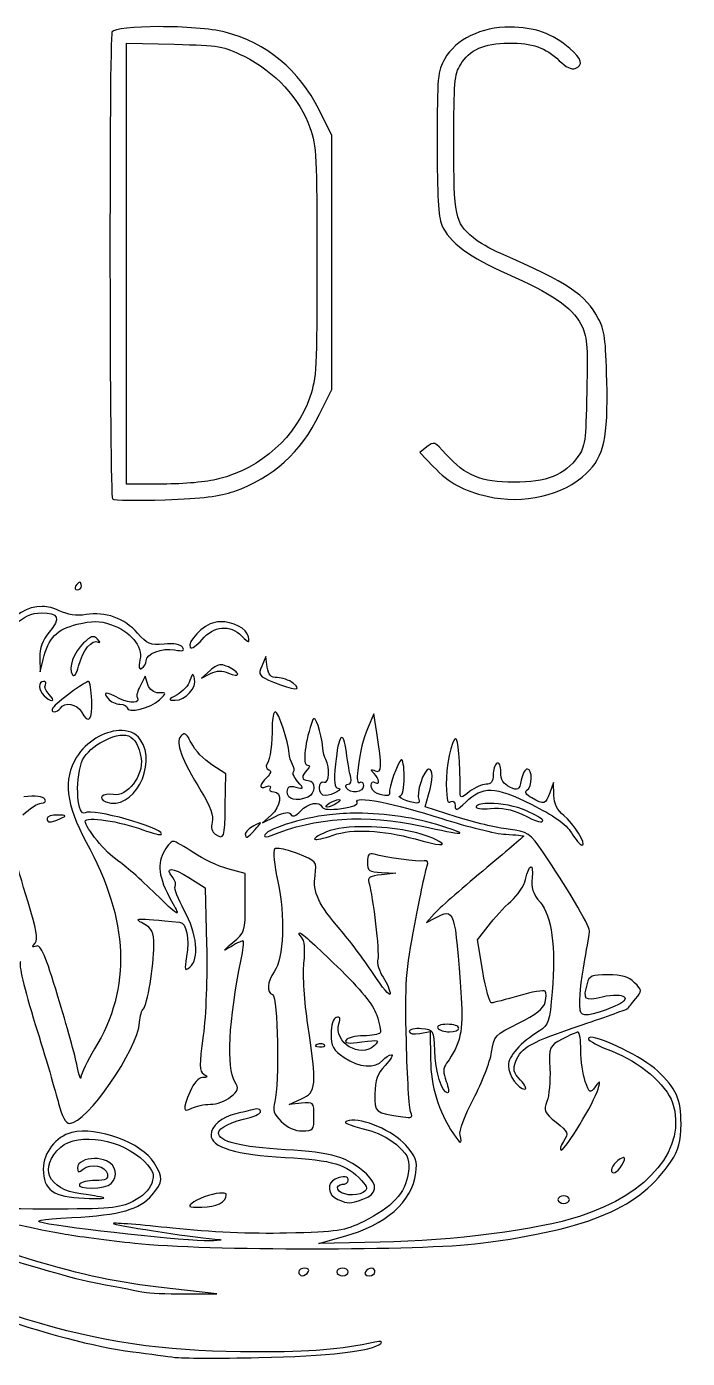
# Model space of a CAD drawing. Extents: x 15 to 196, y 1 to 287.
# Drawn here: x 99.5 to 155.3, y 174.1 to 286.8 of the extents above; entities that cross this region are included whole.
import ezdxf

# ---------------------------------------------------------------- set-up
doc = ezdxf.new("R2010")
doc.units = 0
doc.layers.add('Layer_1', color=7, linetype='CONTINUOUS')

msp = doc.modelspace()

# ---------------------------------------------------------------- linework, layer by layer
at = {"layer": 'Layer_1', "color": 7}
for points in [[(110.653711, 286.787083), (110.653711, 286.787083)], [(140.337204, 286.750152), (140.337204, 286.750152)], [(107.919684, 285.386996), (111.949619, 285.295495)], [(110.965147, 248.092323), (107.919684, 248.092323), (107.919684, 266.739383), (107.919684, 285.386996), (107.919684, 285.386996)], [(124.235656, 254.004105), (125.27635, 256.10589), (125.27635, 266.845216), (125.27635, 277.584544), (124.191008, 279.757986)], [(133.307557, 251.243068), (132.703423, 250.754141), (133.843339, 249.578951)], [(103.951484, 239.782202), (103.951484, 239.782202)], [(100.786957, 237.738295), (100.786957, 237.738295)], [(115.81474, 236.450103), (115.81474, 236.450103)], [(105.119509, 235.180103), (105.119509, 235.180103)], [(100.581353, 233.391963), (100.613876, 232.207953), (100.86082, 233.247544)], [(119.685373, 233.497243), (119.343619, 232.691368)], [(119.807191, 232.61089), (119.685373, 233.497243), (119.685373, 233.497243)], [(114.98902, 232.336384), (114.24598, 231.688156), (115.012171, 232.06188)], [(115.9101, 232.806572), (115.9101, 232.806572)], [(100.889483, 231.402076), (100.889483, 231.402076)], [(104.706098, 231.399869), (104.706098, 231.399869)], [(109.493953, 231.835882), (109.078339, 231.059218)], [(109.716093, 231.135839), (109.493953, 231.835882), (109.493953, 231.835882)], [(113.494673, 231.980851), (113.494673, 231.980851)], [(120.4918, 228.824041), (120.4918, 228.824041)], [(129.0643, 227.051332), (128.806332, 228.662536), (128.341106, 227.534748)], [(107.262634, 227.239848), (107.262634, 227.239848)], [(112.806757, 226.965895), (112.806757, 226.965895)], [(135.716368, 226.567917), (135.716368, 226.567917)], [(116.260674, 220.887644), (116.297603, 223.586944), (115.110839, 224.352032)], [(144.034205, 221.779509), (144.00885, 222.860993), (143.685285, 221.97464)], [(125.849064, 221.400826), (125.849064, 221.400826)], [(135.784167, 219.945617), (133.14991, 220.779053), (133.447564, 221.818094)], [(138.583238, 221.082222), (138.583238, 221.082222)], [(102.079007, 220.098853), (102.079007, 220.098853)], [(120.128549, 220.076806), (119.403151, 219.445113), (120.493454, 219.97483)], [(127.401286, 220.25099), (127.401286, 220.25099)], [(119.190934, 219.439601), (119.190934, 219.439601)], [(128.195036, 219.105013), (128.195036, 219.105013)], [(120.657166, 217.268915), (120.657166, 217.268915)], [(117.952904, 212.665165), (117.952904, 215.153351), (116.46848, 215.550226)], [(129.474956, 215.232726), (130.68377, 215.178706), (129.460075, 215.051376)], [(113.183789, 214.80884), (114.568441, 213.931307), (114.682544, 209.166602)], [(133.906728, 211.731957), (133.262356, 211.003251), (133.966258, 211.372564)], [(138.025959, 206.846535), (137.567348, 209.525442), (138.468585, 210.706698)], [(132.698465, 201.619912), (133.584817, 201.796301), (133.607968, 199.436548)], [(135.015772, 202.39437), (135.015772, 202.39437)], [(146.074254, 201.736769), (146.074254, 201.736769)], [(124.372356, 200.74348), (124.372356, 200.74348)], [(147.153534, 201.292492), (147.153534, 201.292492)], [(122.706584, 195.718603), (121.659275, 195.60009), (122.706584, 196.080751)], [(118.897135, 195.229123), (118.897135, 195.229123)], [(135.542734, 193.128441), (135.542184, 193.128441)], [(105.208807, 191.042091), (105.208807, 191.042091)], [(149.928351, 191.11375), (149.928351, 191.11375)], [(116.027508, 188.122305), (116.027508, 188.122305)], [(125.768585, 187.578807), (125.768585, 187.578256)], [(144.865437, 187.890795), (144.865437, 187.890795)], [(129.353138, 183.956769), (124.155177, 183.861963), (126.245386, 184.434123)], [(122.96731, 181.766793), (122.96731, 181.766793)], [(126.171523, 181.766793), (126.171523, 181.766793)], [(128.607896, 181.766793), (128.607896, 181.766793)], [(109.411824, 179.72509), (109.411824, 179.725643)], [(112.795733, 179.58894), (115.535273, 179.591698), (111.828902, 180.008966)]]:
    msp.add_lwpolyline(points, dxfattribs=at)
for points in [[(106.68, 286.310282), (106.43025, 285.659447), (106.469555, 247.098336), (106.720239, 246.836103)], [(110.653711, 286.787083), (108.591734, 286.785273), (106.801116, 286.625904), (106.68, 286.310282)], [(116.256813, 286.31855), (115.049221, 286.633004), (112.715689, 286.788894), (110.653711, 286.787083)], [(124.191008, 279.757986), (122.515071, 283.114706), (119.736678, 285.4124), (116.256813, 286.31855)], [(140.337204, 286.750152), (137.890027, 286.758252), (135.744032, 285.714932), (134.807412, 284.061324)], [(145.384684, 284.940512), (143.877752, 286.212601), (142.397522, 286.743322), (140.337204, 286.750152)], [(111.949619, 285.295495), (115.843885, 285.20719), (116.042113, 285.173577), (117.850378, 284.282361)], [(136.130882, 283.567986), (136.90429, 284.836417), (138.129922, 285.386949), (140.191132, 285.392509)], [(140.191132, 285.392509), (142.266139, 285.3981), (143.323767, 285.032735), (144.490612, 283.907535)], [(117.850378, 284.282361), (120.407153, 283.022233), (122.604152, 280.639782), (123.409936, 278.25372)], [(134.807412, 284.061324), (134.208932, 283.004704), (134.175714, 282.633759), (134.171312, 276.940174)], [(144.490612, 283.907535), (145.057789, 283.360602), (145.524155, 283.131573), (145.831168, 283.249384)], [(145.831168, 283.249384), (146.546759, 283.523983), (146.398753, 284.084476), (145.384684, 284.940512)], [(135.578562, 276.935213), (135.579516, 282.119485), (135.632357, 282.750377), (136.130882, 283.567986)], [(123.409936, 278.25372), (123.971169, 276.59182), (124.00635, 275.915244), (124.00635, 266.8601)], [(134.171312, 276.940174), (134.167869, 272.484438), (134.266497, 270.695062), (134.553302, 270.008641)], [(137.202994, 268.939835), (135.6766, 270.217128), (135.577433, 270.704638), (135.578562, 276.935213)], [(134.553302, 270.008641), (135.147214, 268.587213), (136.984108, 267.215373), (140.09026, 265.873423)], [(139.54125, 267.595972), (138.694547, 267.967123), (137.64245, 268.572094), (137.202994, 268.939835)], [(147.784673, 262.108074), (146.712045, 264.132005), (145.301753, 265.070859), (139.54125, 267.595972)], [(124.00635, 266.8601), (124.00635, 257.775212), (123.972518, 257.132143), (123.403871, 255.44829)], [(140.09026, 265.873423), (143.79733, 264.271863), (145.582727, 263.049158), (146.317891, 261.60812)], [(146.317891, 261.60812), (146.852671, 260.559862), (146.895953, 260.060653), (146.814534, 255.898632)], [(148.509522, 256.779475), (148.42078, 260.400178), (148.327514, 261.083796), (147.784673, 262.108074)], [(146.814534, 255.898632), (146.731378, 251.647806), (146.680532, 251.274886), (146.066535, 250.414041)], [(146.78973, 249.002379), (148.286399, 250.45065), (148.626895, 251.990531), (148.509522, 256.779475)], [(123.403871, 255.44829), (122.282227, 252.126915), (119.304204, 249.453034), (115.692369, 248.524475)], [(116.981111, 247.474408), (120.27535, 248.638462), (122.627525, 250.755992), (124.235656, 254.004105)], [(134.93695, 250.597595), (133.939396, 251.701773), (133.895307, 251.718999), (133.307557, 251.243068)], [(140.657461, 248.247765), (137.851439, 248.261337), (136.573252, 248.786406), (134.93695, 250.597595)], [(146.066535, 250.414041), (144.945094, 248.841747), (143.428048, 248.234359), (140.657461, 248.247765)], [(133.843339, 249.578951), (135.22454, 248.155715), (136.350829, 247.532148), (138.399684, 247.056036)], [(138.399684, 247.056036), (141.451773, 246.346795), (144.863089, 247.138039), (146.78973, 249.002379)], [(115.692369, 248.524475), (114.689633, 248.266685), (112.780456, 248.092323), (110.965147, 248.092323)], [(106.720239, 246.836103), (106.836656, 246.714325), (108.836906, 246.682177), (111.165239, 246.764995)], [(111.165239, 246.764995), (114.367965, 246.878914), (115.784114, 247.051439), (116.981111, 247.474408)], [(103.610283, 239.45974), (103.500722, 239.282474), (103.564213, 239.137829), (103.751944, 239.137829)], [(103.951484, 239.782202), (103.873314, 239.782202), (103.719839, 239.637013), (103.610283, 239.45974)], [(103.751944, 239.137829), (103.939676, 239.137829), (104.093699, 239.282474), (104.093699, 239.45974)], [(104.093699, 239.45974), (104.093699, 239.637013), (104.029657, 239.782202), (103.951484, 239.782202)], [(100.786957, 237.738295), (98.244496, 237.767801), (96.105506, 234.716671), (97.476358, 232.065738)], [(102.221219, 237.38276), (101.742429, 237.621613), (101.257783, 237.732831), (100.786957, 237.738295)], [(97.647235, 233.991685), (97.647235, 235.719079), (99.06955, 237.203616), (100.724118, 237.203616)], [(100.724118, 237.203616), (102.179145, 237.203616), (102.365144, 236.735627), (101.376757, 235.560993)], [(104.488369, 237.054786), (103.668757, 236.916314), (102.946186, 237.021098), (102.221219, 237.38276)], [(108.844622, 235.477209), (107.736434, 236.739364), (106.108788, 237.328556), (104.488369, 237.054786)], [(101.376757, 235.560993), (100.792447, 234.866579), (100.558098, 234.226573), (100.581353, 233.391963)], [(100.86082, 233.247544), (101.296171, 235.079903), (102.004978, 235.813325), (103.742575, 236.23017)], [(103.742575, 236.23017), (105.006456, 236.533358), (105.616979, 236.532001), (106.549912, 236.224105)], [(106.549912, 236.224105), (108.232513, 235.668796), (109.290965, 234.394117), (109.049123, 233.21502)], [(111.079249, 234.559987), (109.919838, 234.449421), (109.649424, 234.560588), (108.844622, 235.477209)], [(115.366602, 236.396636), (114.372619, 236.17832), (112.998304, 234.757644), (113.303403, 234.263984)], [(114.294488, 234.946389), (115.277395, 236.114512), (116.664514, 236.235888), (117.659658, 235.240738)], [(115.81474, 236.450103), (115.661714, 236.445666), (115.51114, 236.428383), (115.366602, 236.396636)], [(118.219691, 235.157505), (118.080674, 235.87937), (116.885912, 236.481164), (115.81474, 236.450103)], [(104.286073, 234.654797), (103.428312, 233.848971), (102.97414, 232.554731), (103.340738, 231.961559)], [(103.861085, 232.701289), (104.201087, 234.025436), (105.001763, 235.013126), (105.506464, 234.731415)], [(105.119509, 235.180103), (104.922043, 235.197787), (104.690088, 235.034349), (104.286073, 234.654797)], [(105.467325, 234.96072), (105.343884, 235.093816), (105.237991, 235.169494), (105.119509, 235.180103)], [(105.506464, 234.731415), (105.708656, 234.618557), (105.691328, 234.719206), (105.467325, 234.96072)], [(112.644702, 234.286584), (112.490541, 234.536021), (111.903211, 234.638566), (111.079249, 234.559987)], [(113.303403, 234.263984), (113.400501, 234.106877), (113.846435, 234.413909), (114.294488, 234.946389)], [(117.659658, 235.240738), (118.26851, 234.631892), (118.322496, 234.623676), (118.219691, 235.157505)], [(109.049123, 233.21502), (108.919182, 232.58148), (108.972223, 232.358166), (109.216142, 232.508915)], [(109.572778, 233.142261), (109.572778, 233.745731), (110.926491, 234.26296), (111.979383, 234.061687)], [(111.979383, 234.061687), (112.65226, 233.933059), (112.826752, 233.992015), (112.644702, 234.286584)], [(103.340738, 231.961559), (103.481144, 231.734384), (103.688591, 232.02949), (103.861085, 232.701289)], [(109.216142, 232.508915), (109.412365, 232.630188), (109.572778, 232.915272), (109.572778, 233.142261)], [(115.9101, 232.806572), (115.620018, 232.817764), (115.37446, 232.672722), (114.98902, 232.336384)], [(115.012171, 232.06188), (115.570198, 232.334115), (115.985569, 232.341167), (116.542896, 232.087235)], [(116.519743, 232.625221), (116.274215, 232.737091), (116.084147, 232.799855), (115.9101, 232.806572)], [(117.307981, 232.002348), (117.307981, 232.147363), (116.953352, 232.427654), (116.519743, 232.625221)], [(116.542896, 232.087235), (116.963644, 231.895527), (117.307981, 231.857334), (117.307981, 232.002348)], [(119.343619, 232.691368), (119.024874, 231.939187), (119.090779, 231.849502), (120.330846, 231.339786)], [(120.652204, 231.724534), (120.108198, 231.724534), (119.899038, 231.94375), (119.807191, 232.61089)], [(100.889483, 231.402076), (100.428973, 231.402076), (100.45643, 230.655527), (100.934684, 230.177274)], [(101.047683, 231.106073), (101.148408, 231.26905), (101.077214, 231.402076), (100.889483, 231.402076)], [(101.374002, 230.300195), (101.093806, 230.580391), (100.946955, 230.943092), (101.047683, 231.106073)], [(104.706098, 231.399869), (104.418872, 231.403303), (101.935342, 229.565551), (101.689298, 229.167449)], [(104.977297, 229.788668), (104.934512, 230.673739), (104.812451, 231.39874), (104.706098, 231.399869)], [(109.078339, 231.059218), (108.84966, 230.631934), (108.72455, 230.181688), (108.800525, 230.058763)], [(110.632765, 230.435242), (110.20289, 230.435242), (109.853674, 230.702359), (109.716093, 231.135839)], [(112.020725, 229.803549), (112.891341, 229.786909), (113.863964, 230.862001), (113.663897, 231.619805)], [(113.273086, 231.472078), (113.143422, 231.06723), (112.656849, 230.529309), (112.191602, 230.276492)], [(113.494673, 231.980851), (113.439708, 231.960035), (113.37627, 231.794235), (113.273086, 231.472078)], [(113.663897, 231.619805), (113.595952, 231.87716), (113.549642, 232.001668), (113.494673, 231.980851)], [(120.330846, 231.339786), (122.040814, 230.636926), (122.87103, 230.593139), (122.000478, 231.251592)], [(122.000478, 231.251592), (121.656376, 231.511857), (121.049725, 231.724534), (120.652204, 231.724534)], [(100.934684, 230.177274), (101.147409, 229.964551), (101.448277, 229.790872), (101.602757, 229.790872)], [(101.602757, 229.790872), (101.757232, 229.790872), (101.654195, 230.020002), (101.374002, 230.300195)], [(107.342009, 229.938598), (106.132207, 230.56422), (105.838303, 230.568171), (106.349823, 229.951826)], [(106.349823, 229.951826), (106.570506, 229.685922), (107.022962, 229.46841), (107.35579, 229.46841)], [(108.800525, 230.058763), (109.115519, 229.549089), (108.23551, 229.476553), (107.342009, 229.938598)], [(107.961024, 229.154218), (107.961024, 228.65729), (109.984935, 229.159016), (110.691744, 229.831111)], [(110.691744, 229.831111), (111.323481, 230.431801), (111.322993, 230.435242), (110.632765, 230.435242)], [(112.191602, 230.276492), (111.42761, 229.861346), (111.41088, 229.815205), (112.020725, 229.803549)], [(101.689298, 229.167449), (101.572503, 228.97847), (101.62227, 228.824041), (101.79954, 228.824041)], [(101.79954, 228.824041), (101.976806, 228.824041), (102.211432, 228.968682), (102.32099, 229.145952)], [(102.32099, 229.145952), (102.660633, 229.695503), (103.731272, 229.501238), (104.093699, 228.824041)], [(104.093699, 228.824041), (104.688318, 227.71298), (105.058117, 228.116668), (104.977297, 229.788668)], [(107.35579, 229.46841), (107.688626, 229.46841), (107.961024, 229.327057), (107.961024, 229.154218)], [(120.4918, 228.824041), (120.338842, 228.824041), (120.219555, 228.279984), (120.226667, 227.615226)], [(121.652109, 225.295159), (121.574735, 226.345399), (120.75983, 228.824041), (120.4918, 228.824041)], [(120.226667, 227.615226), (120.242361, 226.148495), (120.059998, 224.853312), (119.773017, 224.388964)], [(123.665147, 228.179118), (123.00018, 226.387509), (122.748413, 224.311793), (123.196062, 224.311793)], [(124.503547, 225.76204), (124.375204, 227.128545), (123.84383, 228.660541), (123.665147, 228.179118)], [(107.262634, 227.239848), (106.010823, 227.166366), (104.524367, 226.331496), (103.690208, 224.984275)], [(105.681749, 226.193642), (107.805409, 227.387205), (108.791505, 227.014313), (109.136767, 224.88671)], [(106.169023, 221.21231), (108.414563, 220.350618), (110.594998, 224.320141), (109.071173, 226.495707)], [(109.071173, 226.495707), (108.680385, 227.053632), (108.01372, 227.283937), (107.262634, 227.239848)], [(112.497526, 226.758086), (112.041432, 226.208524), (112.539554, 224.86505), (114.231098, 222.080473)], [(112.806757, 226.965895), (112.710702, 226.974192), (112.615162, 226.899827), (112.497526, 226.758086)], [(113.400417, 226.16553), (113.129246, 226.70837), (112.96685, 226.952061), (112.806757, 226.965895)], [(126.495638, 225.397688), (126.222627, 227.40201), (125.826509, 226.97047), (125.573454, 224.392271)], [(128.341106, 227.534748), (127.834655, 226.305667), (127.700351, 225.749695), (127.459715, 223.890113)], [(128.940828, 223.832235), (129.510005, 223.615717), (129.530297, 224.141006), (129.0643, 227.051332)], [(135.716368, 226.567917), (135.406553, 226.567917), (134.892153, 224.004693), (134.940257, 222.700039)], [(136.116548, 221.996687), (136.117268, 224.69117), (135.953161, 226.567917), (135.716368, 226.567917)], [(104.106926, 224.533933), (104.311467, 225.120675), (104.927005, 225.769451), (105.681749, 226.193642)], [(115.110839, 224.352032), (114.458042, 224.772848), (113.688484, 225.588868), (113.400417, 226.16553)], [(124.746631, 224.795208), (124.646484, 224.972478), (124.536846, 225.407501), (124.503547, 225.76204)], [(126.864951, 223.263933), (126.779271, 223.574154), (126.61324, 224.534274), (126.495638, 225.397688)], [(103.690208, 224.984275), (102.530247, 223.110864), (102.768984, 221.006736), (104.503251, 217.812412)], [(104.415607, 220.28241), (103.755523, 219.874458), (103.536123, 222.89653), (104.106926, 224.533933)], [(109.136767, 224.88671), (109.371917, 223.43766), (107.952929, 221.598181), (106.773706, 221.823606)], [(119.773017, 224.388964), (119.655892, 224.199457), (119.725796, 223.988905), (119.927909, 223.921533)], [(121.948662, 224.36526), (121.806352, 224.595522), (121.672824, 225.013747), (121.652109, 225.295159)], [(122.013156, 223.75231), (122.119929, 223.859086), (122.090973, 224.134997), (121.948662, 224.36526)], [(123.196062, 224.311793), (123.455351, 224.311793), (123.44893, 224.199756), (123.174015, 223.924841)], [(124.624262, 222.880839), (125.039992, 222.72131), (125.129375, 224.117731), (124.746631, 224.795208)], [(125.573454, 224.392271), (125.427325, 222.903397), (125.479423, 222.376259), (125.773547, 222.372618)], [(131.134666, 224.774812), (130.849466, 224.598547), (130.037896, 222.327025), (130.13421, 221.97464)], [(131.38216, 223.328976), (131.379629, 224.206738), (131.268188, 224.857331), (131.134666, 224.774812)], [(139.224853, 224.472747), (139.047581, 224.363191), (138.902942, 223.919334), (138.902942, 223.486623)], [(139.547312, 223.737425), (139.547312, 224.278157), (139.411408, 224.588046), (139.224853, 224.472747)], [(119.768606, 223.272752), (119.104023, 222.608189), (119.091792, 222.250935), (119.742148, 222.500499)], [(119.927909, 223.921533), (120.170547, 223.840657), (120.116318, 223.62047), (119.768606, 223.272752)], [(122.383573, 222.917217), (122.072964, 223.269653), (121.906386, 223.645539), (122.013156, 223.75231)], [(123.174015, 223.924841), (122.64762, 223.398445), (122.688234, 223.0225), (123.271029, 223.0225)], [(126.657695, 222.700039), (126.857345, 222.700039), (126.950631, 222.953711), (126.864951, 223.263933)], [(127.459715, 223.890113), (127.359884, 223.118653), (127.42011, 222.736572), (127.622323, 222.861546)], [(128.830586, 223.621672), (128.507736, 223.946913), (128.529647, 223.988651), (128.940828, 223.832235)], [(128.911062, 222.860993), (129.370037, 222.577328), (129.310762, 223.137946), (128.830586, 223.621672)], [(131.035448, 221.710607), (131.239483, 221.723758), (131.3847, 222.402458), (131.38216, 223.328976)], [(133.448668, 223.989331), (133.053686, 223.989331), (132.354585, 221.835877), (132.613575, 221.416811)], [(133.447564, 221.818094), (133.827531, 223.142374), (133.828053, 223.989331), (133.448668, 223.989331)], [(138.902942, 223.486623), (138.902942, 222.933713), (138.724042, 222.700039), (138.301566, 222.700039)], [(140.317361, 222.452544), (139.763252, 222.705014), (139.547312, 223.065243), (139.547312, 223.737425)], [(141.79517, 223.989331), (141.613469, 223.989331), (141.380292, 223.564722), (141.276476, 223.045651)], [(141.759892, 222.189614), (142.215684, 222.471309), (142.245405, 223.989331), (141.79517, 223.989331)], [(106.773706, 221.823606), (105.897389, 221.991122), (105.41379, 221.502121), (106.169023, 221.21231)], [(114.231098, 222.080473), (115.007483, 220.802402), (115.287295, 220.020322), (115.152729, 219.505746)], [(119.742148, 222.500499), (120.028953, 222.610568), (120.158233, 222.556421), (120.045316, 222.373719)], [(120.045316, 222.373719), (119.937014, 222.198479), (120.074876, 222.055118), (120.351242, 222.055118)], [(120.351242, 222.055118), (121.105244, 222.055118), (120.964506, 220.804922), (120.128549, 220.076806)], [(121.49832, 222.025352), (121.49832, 222.501478), (121.661222, 222.59876), (122.223169, 222.458056)], [(123.24457, 221.606427), (122.236902, 221.219749), (121.49832, 221.397013), (121.49832, 222.025352)], [(122.223169, 222.458056), (122.923469, 222.282708), (122.92893, 222.298419), (122.383573, 222.917217)], [(123.271029, 223.0225), (123.91469, 223.0225), (123.892863, 221.855206), (123.24457, 221.606427)], [(124.214709, 222.385846), (124.214709, 222.781381), (124.375884, 222.976151), (124.624262, 222.880839)], [(124.709702, 221.738169), (124.425958, 221.735341), (124.214709, 222.011747), (124.214709, 222.385846)], [(125.773547, 222.372618), (126.359048, 222.365357), (125.317535, 221.744237), (124.709702, 221.738169)], [(126.493984, 222.377577), (126.384423, 222.554844), (126.45802, 222.700039), (126.657695, 222.700039)], [(127.944231, 222.557827), (127.944231, 222.002687), (126.812616, 221.862019), (126.493984, 222.377577)], [(127.622323, 222.861546), (127.799248, 222.970893), (127.944231, 222.834193), (127.944231, 222.557827)], [(128.589154, 222.592551), (128.589154, 222.849952), (128.733793, 222.970551), (128.911062, 222.860993)], [(129.098477, 221.928889), (128.818076, 222.036489), (128.589154, 222.335151), (128.589154, 222.592551)], [(130.13421, 221.97464), (130.214093, 221.682362), (129.789278, 221.663803), (129.098477, 221.928889)], [(134.940257, 222.700039), (134.996061, 221.18663), (135.035482, 221.050757), (135.357526, 221.249792)], [(136.908647, 222.077166), (136.198441, 221.518521), (136.116418, 221.510303), (136.116548, 221.996687)], [(136.577917, 221.183647), (138.034409, 222.579053), (139.021309, 222.546829), (142.125898, 221.001744)], [(138.301566, 222.700039), (137.970935, 222.700039), (137.344198, 222.419775), (136.908647, 222.077166)], [(141.276476, 223.045651), (141.104163, 222.184097), (141.020388, 222.132222), (140.317361, 222.452544)], [(142.162829, 221.537526), (141.666437, 221.812673), (141.523652, 222.043612), (141.759892, 222.189614)], [(143.685285, 221.97464), (143.318978, 220.971684), (143.229432, 220.94631), (142.162829, 221.537526)], [(99.146541, 220.108776), (99.705154, 220.64747), (100.402678, 221.088284), (100.696559, 221.088284)], [(101.006893, 221.450435), (100.863962, 221.681707), (100.217879, 221.745772), (99.2182, 221.627374)], [(100.696559, 221.088284), (101.009667, 221.088284), (101.138061, 221.238198), (101.006893, 221.450435)], [(115.408493, 218.48214), (116.178813, 217.994356), (116.222749, 218.118223), (116.260674, 220.887644)], [(122.619493, 220.436199), (123.244726, 221.12707), (124.27138, 221.309095), (124.453938, 220.761415)], [(124.88223, 220.775746), (124.70496, 220.775746), (124.777833, 220.916445), (125.043737, 221.088284)], [(125.688107, 221.088284), (125.422203, 220.916445), (125.059499, 220.775746), (124.88223, 220.775746)], [(125.043737, 221.088284), (125.309638, 221.260124), (125.671792, 221.400826), (125.849064, 221.400826)], [(125.849064, 221.400826), (126.026331, 221.400826), (125.954008, 221.260124), (125.688107, 221.088284)], [(126.084982, 220.642904), (126.991847, 220.767206), (127.525193, 220.984099), (127.404591, 221.179236)], [(127.404591, 221.179236), (127.035106, 221.777079), (130.546912, 221.101063), (134.561572, 219.801749)], [(132.395296, 221.110885), (131.821101, 221.141715), (130.595525, 221.682249), (131.035448, 221.710607)], [(132.613575, 221.416811), (132.725273, 221.236076), (132.627345, 221.098439), (132.395296, 221.110885)], [(135.357526, 221.249792), (135.534795, 221.35935), (135.679437, 221.19552), (135.679437, 220.88599)], [(135.679437, 220.88599), (135.679437, 220.421684), (135.837047, 220.473847), (136.577917, 221.183647)], [(137.47695, 220.806615), (137.381076, 220.651478), (137.916847, 220.582889), (138.667022, 220.654481)], [(138.583238, 221.082222), (138.019798, 221.080097), (137.592356, 220.993345), (137.47695, 220.806615)], [(141.72296, 220.452734), (140.839862, 220.853586), (139.522302, 221.085764), (138.583238, 221.082222)], [(142.125898, 221.001744), (144.039119, 220.04958), (145.05964, 219.325711), (145.50981, 218.602855)], [(144.872052, 220.059167), (144.306869, 220.503743), (144.051901, 221.026799), (144.034205, 221.779509)], [(102.079007, 220.098853), (101.591519, 220.111316), (101.192652, 219.976264), (101.192652, 219.798992)], [(101.192652, 219.798992), (101.192652, 219.420698), (101.440646, 219.420698), (102.32099, 219.798992)], [(102.32099, 219.798992), (102.8922, 220.044452), (102.86442, 220.078787), (102.079007, 220.098853)], [(110.86207, 218.497022), (110.86207, 219.070099), (105.055907, 220.678139), (104.415607, 220.28241)], [(104.415607, 219.575751), (104.415607, 220.011691), (107.398061, 219.565927), (109.290005, 218.847045)], [(125.061926, 220.12366), (122.665781, 219.850373), (119.564105, 218.840164), (119.564105, 218.33276)], [(120.128549, 218.357564), (123.762668, 219.897778), (128.234962, 220.191097), (132.764059, 219.186042)], [(120.493454, 219.97483), (121.267291, 220.350863), (121.648392, 220.399795), (121.806451, 220.144053)], [(121.806451, 220.144053), (121.955664, 219.902615), (122.223984, 219.999163), (122.619493, 220.436199)], [(124.453938, 220.761415), (124.520531, 220.561632), (125.155029, 220.515441), (126.084982, 220.642904)], [(127.401286, 220.25099), (126.598813, 220.251193), (125.812939, 220.209315), (125.061926, 220.12366)], [(134.551649, 219.167299), (132.362708, 219.871938), (129.808701, 220.250375), (127.401286, 220.25099)], [(134.561572, 219.801749), (136.694283, 219.111515), (139.123629, 218.511663), (139.960175, 218.468359)], [(140.182312, 218.891692), (139.212681, 219.013197), (137.233259, 219.487432), (135.784167, 219.945617)], [(138.667022, 220.654481), (139.583914, 220.741978), (140.453358, 220.578749), (141.32002, 220.156731)], [(141.32002, 220.156731), (142.700812, 219.484359), (143.092729, 219.373491), (143.092729, 219.654023)], [(143.092729, 219.654023), (143.092729, 219.751324), (142.476353, 220.110754), (141.72296, 220.452734)], [(146.404432, 217.555548), (146.850876, 217.533379), (145.707103, 219.402317), (144.872052, 220.059167)], [(107.158454, 216.252474), (106.170976, 216.899511), (104.415607, 219.026208), (104.415607, 219.575751)], [(109.290005, 218.847045), (110.154582, 218.518521), (110.86207, 218.360869), (110.86207, 218.497022)], [(115.152729, 219.505746), (115.032324, 219.045314), (115.128754, 218.659277), (115.408493, 218.48214)], [(118.677752, 219.190453), (118.278896, 218.981151), (117.952904, 218.669708), (117.952904, 218.498675)], [(117.952904, 218.498675), (117.952904, 218.040795), (118.106989, 218.110781), (118.789097, 218.879015)], [(119.190934, 219.439601), (119.117372, 219.420721), (118.94824, 219.332391), (118.677752, 219.190453)], [(118.789097, 218.879015), (119.170786, 219.308893), (119.313531, 219.471069), (119.190934, 219.439601)], [(124.822701, 218.666798), (123.20235, 217.989769), (123.625127, 217.783849), (125.378326, 218.39615)], [(128.195036, 219.105013), (126.832239, 219.123072), (125.589013, 218.986982), (124.822701, 218.666798)], [(125.378326, 218.39615), (126.982773, 218.956505), (129.573483, 218.836007), (132.295525, 218.074241)], [(134.349905, 217.868637), (133.069728, 218.616492), (130.466361, 219.074917), (128.195036, 219.105013)], [(132.764059, 219.186042), (136.509255, 218.354937), (137.093839, 218.34894), (134.551649, 219.167299)], [(143.15998, 216.898498), (141.99445, 218.599062), (141.873681, 218.679746), (140.182312, 218.891692)], [(145.50981, 218.602855), (145.864349, 218.033559), (146.26693, 217.562378), (146.404432, 217.555548)], [(104.503251, 217.812412), (108.132711, 211.127367), (108.359149, 205.532534), (105.212114, 200.306368)], [(111.859771, 217.865329), (111.674681, 217.865329), (111.293724, 217.421317), (111.013105, 216.878655)], [(113.590036, 216.906214), (112.823334, 217.433718), (112.044867, 217.865329), (111.859771, 217.865329)], [(119.564105, 218.33276), (119.564105, 218.215189), (119.818328, 218.226085), (120.128549, 218.357564)], [(132.295525, 218.074241), (134.317526, 217.508383), (135.101316, 217.429677), (134.349905, 217.868637)], [(141.480977, 218.315674), (141.480977, 218.275124), (139.92223, 216.941097), (138.01659, 215.351237)], [(139.960175, 218.468359), (140.796721, 218.425058), (141.480977, 218.356224), (141.480977, 218.315674)], [(99.583105, 212.736824), (99.056571, 214.405296), (98.623349, 216.024382), (98.620131, 216.334604)], [(111.013105, 216.878655), (110.443399, 215.776969), (110.684217, 214.597693), (111.925916, 212.412158)], [(116.46848, 215.550226), (115.652138, 215.768565), (114.356735, 216.378712), (113.590036, 216.906214)], [(120.420694, 217.220959), (120.271399, 217.081708), (120.399881, 215.843213), (120.705674, 214.468742)], [(120.657166, 217.268915), (120.540554, 217.271164), (120.458018, 217.255771), (120.420694, 217.220959)], [(122.349949, 216.834007), (121.66626, 217.098097), (121.007003, 217.262172), (120.657166, 217.268915)], [(123.845396, 214.986883), (124.005952, 216.183945), (123.994009, 216.198948), (122.349949, 216.834007)], [(128.830586, 216.77723), (128.39715, 216.903651), (128.266692, 216.750554), (128.266692, 216.114671)], [(133.06447, 216.214439), (132.596486, 216.122762), (129.799738, 216.494556), (128.830586, 216.77723)], [(147.051008, 210.304311), (147.07018, 210.69071), (144.937731, 214.304687), (143.15998, 216.898498)], [(110.352197, 213.439622), (109.125859, 214.639422), (107.688724, 215.905019), (107.158454, 216.252474)], [(111.810713, 214.825378), (111.081388, 215.704139), (111.785502, 215.695545), (113.183789, 214.80884)], [(128.266692, 216.114671), (128.266692, 215.382965), (128.406209, 215.280636), (129.474956, 215.232726)], [(132.274028, 210.855525), (132.738622, 213.289387), (133.206905, 215.51014), (133.314722, 215.791106)], [(133.314722, 215.791106), (133.441564, 216.121653), (133.353474, 216.271053), (133.06447, 216.214439)], [(138.01659, 215.351237), (136.110946, 213.761375), (134.261267, 212.132812), (133.906728, 211.731957)], [(141.644136, 214.652297), (141.940274, 216.000622), (142.338103, 216.100368), (142.184879, 214.787896)], [(112.024033, 214.052575), (112.124623, 214.215332), (112.028501, 214.562954), (111.810713, 214.825378)], [(112.795733, 212.023549), (112.270441, 212.976487), (111.923443, 213.88982), (112.024033, 214.052575)], [(120.705674, 214.468742), (121.345051, 211.594859), (121.195047, 207.987247), (120.388724, 206.836062)], [(125.975291, 210.406286), (124.148263, 212.479685), (123.65215, 213.546138), (123.845396, 214.986883)], [(129.460075, 215.051376), (128.493861, 214.950848), (128.269371, 214.809196), (128.395126, 214.379995)], [(128.395126, 214.379995), (128.752332, 213.160863), (129.296823, 208.4741), (129.147536, 207.903215)], [(140.402798, 212.795252), (140.970968, 213.294111), (141.529407, 214.129952), (141.644136, 214.652297)], [(142.184879, 214.787896), (142.088576, 213.963003), (142.257574, 213.450219), (142.863423, 212.730208)], [(111.925916, 212.412158), (112.479709, 211.43741), (112.235036, 211.597526), (110.352197, 213.439622)], [(100.176211, 209.264717), (100.452916, 209.598126), (100.310846, 210.43078), (99.583105, 212.736824)], [(113.267575, 207.219709), (114.085601, 207.898615), (113.8721, 210.070893), (112.795733, 212.023549)], [(116.905044, 209.304406), (117.921055, 210.150553), (117.952904, 210.25173), (117.952904, 212.665165)], [(133.966258, 211.372564), (135.657042, 212.259275), (135.665176, 212.235453), (136.201988, 204.645535)], [(138.468585, 210.706698), (138.964249, 211.356545), (139.834628, 212.296393), (140.402798, 212.795252)], [(142.863423, 212.730208), (143.869557, 211.534469), (144.211269, 209.002056), (143.888686, 205.129501)], [(109.330795, 210.909545), (108.411332, 211.405429), (108.622979, 211.413718), (112.400512, 211.030813)], [(110.215494, 209.072343), (110.217077, 210.225636), (110.082691, 210.504034), (109.330795, 210.909545)], [(112.400512, 211.030813), (112.975974, 210.97248), (113.233781, 209.692445), (112.984249, 208.13197)], [(131.564064, 200.947431), (131.443216, 205.864687), (131.516414, 206.886583), (132.274028, 210.855525)], [(122.712096, 209.753647), (122.505193, 209.960553), (122.442196, 210.130126), (122.572089, 210.130126)], [(122.572089, 210.130126), (122.701979, 210.130126), (124.117281, 208.85088), (125.716769, 207.287508)], [(122.906674, 207.577999), (123.024973, 208.747906), (122.95669, 209.509054), (122.712096, 209.753647)], [(128.74625, 206.699912), (127.947239, 207.915475), (126.700528, 209.58325), (125.975291, 210.406286)], [(146.65358, 207.874002), (146.862941, 209.026253), (147.041862, 210.119924), (147.051008, 210.304311)], [(100.290864, 209.009506), (99.918655, 208.866676), (99.892939, 208.923392), (100.176211, 209.264717)], [(102.115386, 204.746407), (101.061955, 208.22501), (100.665015, 209.153081), (100.290864, 209.009506)], [(109.338511, 203.707366), (109.661367, 203.94675), (110.213236, 207.321716), (110.215494, 209.072343)], [(114.682544, 209.166602), (114.747935, 206.431686), (114.623774, 203.137328), (114.390952, 201.433603)], [(116.772202, 208.984702), (115.95974, 208.493779), (115.97423, 208.529206), (116.905044, 209.304406)], [(117.791397, 209.430633), (117.733524, 209.489115), (117.275071, 209.288556), (116.772202, 208.984702)], [(117.60178, 207.874002), (117.7641, 208.671714), (117.849269, 209.372153), (117.791397, 209.430633)], [(98.94204, 207.71966), (98.765007, 207.506348), (99.24844, 205.452301), (100.197158, 202.38555)], [(112.984249, 208.13197), (112.797819, 206.966099), (112.831301, 206.857638), (113.267575, 207.219709)], [(117.066548, 197.534856), (116.342214, 198.723672), (116.547801, 202.695072), (117.60178, 207.874002)], [(123.239609, 202.35303), (122.949908, 204.28065), (122.804284, 206.565467), (122.906674, 207.577999)], [(125.716769, 207.287508), (127.689587, 205.359244), (128.764625, 204.037626), (129.059892, 203.17875)], [(129.147536, 207.903215), (129.059367, 207.566058), (129.259406, 206.877224), (129.591813, 206.373043)], [(146.266628, 203.597122), (146.174054, 204.679314), (146.274217, 205.786131), (146.65358, 207.874002)], [(120.388724, 206.836062), (119.795157, 205.988622), (119.73529, 205.077217), (120.261394, 204.901849)], [(130.1976, 204.972955), (130.198416, 204.707051), (129.545255, 205.484353), (128.74625, 206.699912)], [(129.591813, 206.373043), (129.924226, 205.868861), (130.196754, 205.238857), (130.1976, 204.972955)], [(138.774509, 204.196294), (138.615335, 204.180224), (138.278308, 205.373093), (138.025959, 206.846535)], [(148.609293, 206.584709), (147.249507, 206.584709), (147.008892, 206.485827), (146.840993, 205.859311)], [(150.854393, 205.913881), (150.357978, 206.410299), (149.774004, 206.584709), (148.609293, 206.584709)], [(143.294475, 205.20116), (143.18569, 205.309948), (142.189307, 205.134561), (141.080242, 204.812001)], [(143.888686, 205.129501), (143.6783, 202.603844), (143.582554, 202.310894), (142.81106, 201.833786)], [(143.304949, 204.25803), (143.40785, 204.667935), (143.403264, 205.092369), (143.294475, 205.20116)], [(146.840993, 205.859311), (146.465219, 204.457129), (146.54453, 204.386732), (148.119812, 204.722703)], [(148.119812, 204.722703), (150.049069, 205.134175), (150.775275, 204.583026), (149.178145, 203.919583)], [(150.938176, 204.54411), (151.508085, 205.222931), (151.505892, 205.262383), (150.854393, 205.913881)], [(103.742575, 198.849506), (103.588366, 199.647219), (102.856022, 202.300709), (102.115386, 204.746407)], [(120.261394, 204.901849), (120.697732, 204.756403), (120.847115, 197.308457), (120.442742, 195.861368)], [(136.201988, 204.645535), (136.397227, 201.8851), (136.136157, 200.712466), (134.967816, 199.099205)], [(141.080242, 204.812001), (139.971179, 204.489444), (138.933685, 204.21238), (138.774509, 204.196294)], [(141.050478, 202.493037), (142.484901, 203.200382), (143.175191, 203.741027), (143.304949, 204.25803)], [(149.178145, 203.919583), (147.096627, 203.054936), (146.320352, 202.969127), (146.266628, 203.597122)], [(150.299869, 203.743194), (150.328181, 203.799162), (150.615421, 204.159678), (150.938176, 204.54411)], [(109.019357, 202.568004), (109.057889, 203.093175), (109.201351, 203.605673), (109.338511, 203.707366)], [(125.641255, 202.969841), (125.373979, 202.880752), (125.204691, 202.339458), (125.204691, 201.574715)], [(125.865049, 202.445082), (126.018042, 202.927115), (125.955177, 203.074483), (125.641255, 202.969841)], [(129.059892, 203.17875), (129.299284, 202.482406), (129.427876, 201.803492), (129.345422, 201.670075)], [(146.428686, 202.354131), (148.529489, 203.062144), (150.27157, 203.687224), (150.299869, 203.743194)], [(100.197158, 202.38555), (101.045653, 199.642771), (101.933999, 196.637138), (102.17161, 195.706476)], [(103.094897, 194.014797), (104.547125, 194.014797), (108.847292, 200.222884), (109.019357, 202.568004)], [(122.706584, 196.080751), (123.967435, 196.659784), (124.013821, 197.201639), (123.239609, 202.35303)], [(128.858699, 200.592449), (127.704796, 199.438546), (125.369492, 200.883719), (125.865049, 202.445082)], [(129.345422, 201.670075), (129.262965, 201.53666), (128.632385, 201.427539), (127.944231, 201.427539)], [(132.854457, 202.012379), (132.280968, 202.067926), (131.812109, 201.962733), (131.812109, 201.778662)], [(131.812109, 201.778662), (131.812109, 201.585687), (132.187386, 201.518225), (132.698465, 201.619912)], [(133.957991, 200.183997), (133.898372, 201.880454), (133.87876, 201.913161), (132.854457, 202.012379)], [(135.015772, 202.39437), (134.440549, 202.39437), (134.112971, 202.260503), (134.229187, 202.072461)], [(134.229187, 202.072461), (134.338746, 201.895192), (134.782602, 201.75), (135.215314, 201.75)], [(136.001895, 202.072461), (136.001895, 202.249731), (135.558042, 202.39437), (135.015772, 202.39437)], [(135.215314, 201.75), (135.648023, 201.75), (136.001895, 201.895192), (136.001895, 202.072461)], [(138.765139, 200.023043), (138.975109, 201.423223), (139.054182, 201.508621), (141.050478, 202.493037)], [(142.81106, 201.833786), (141.204498, 200.840251), (140.191685, 199.70377), (140.191685, 198.894704)], [(140.81125, 199.267325), (141.256611, 200.438708), (142.06875, 200.884755), (146.428686, 202.354131)], [(146.074254, 201.736769), (145.941305, 201.729341), (145.33503, 201.458089), (144.727083, 201.134293)], [(146.315687, 200.186754), (146.315687, 201.046649), (146.207206, 201.744223), (146.074254, 201.736769)], [(114.390952, 201.433603), (114.047194, 198.91812), (114.054015, 198.421652), (114.437803, 198.178675)], [(124.01627, 200.681193), (123.759158, 200.578306), (123.835377, 200.501528), (124.210851, 200.486062)], [(124.372356, 200.74348), (124.260387, 200.748091), (124.132602, 200.727746), (124.01627, 200.681193)], [(124.210851, 200.486062), (124.550613, 200.47207), (124.740732, 200.548185), (124.633632, 200.655285)], [(124.633632, 200.655285), (124.580083, 200.708829), (124.484325, 200.738871), (124.372356, 200.74348)], [(125.204691, 201.574715), (125.204691, 200.513505), (125.369851, 200.213833), (126.299956, 199.587032)], [(126.462564, 201.054918), (126.293516, 200.781396), (126.651983, 200.739114), (127.805877, 200.897271)], [(127.944231, 201.427539), (127.256077, 201.427539), (126.589358, 201.260079), (126.462564, 201.054918)], [(127.805877, 200.897271), (129.254713, 201.095857), (129.338121, 201.071874), (128.858699, 200.592449)], [(131.935581, 194.941939), (131.805598, 195.229543), (131.638164, 197.932039), (131.564064, 200.947431)], [(144.727083, 201.134293), (143.642199, 200.556471), (143.622835, 200.510139), (143.699066, 198.642248)], [(147.153534, 201.292492), (147.029712, 201.288363), (146.960607, 201.248406), (146.960607, 201.166263)], [(146.960607, 201.166263), (146.960607, 200.998662), (147.830258, 200.536301), (148.893169, 200.138799)], [(152.797978, 198.456489), (151.564261, 199.604214), (148.020272, 201.321392), (147.153534, 201.292492)], [(105.212114, 200.306368), (104.596946, 199.284775), (104.077866, 198.212756), (104.058421, 197.924015)], [(126.299956, 199.587032), (127.556793, 198.740049), (128.972465, 198.62983), (129.555985, 199.332922)], [(129.555985, 199.332922), (129.776666, 199.598826), (130.111398, 199.816338), (130.300126, 199.816338)], [(130.300126, 199.816338), (130.488854, 199.816338), (130.253359, 199.409534), (129.777022, 198.912343)], [(133.607968, 199.436548), (133.630944, 197.119038), (134.24752, 195.10926), (135.542734, 193.128441)], [(135.046091, 196.592829), (134.578065, 196.592829), (134.0194, 198.436632), (133.957991, 200.183997)], [(137.245437, 196.100594), (137.961664, 197.460027), (138.645519, 199.225361), (138.765139, 200.023043)], [(146.686654, 197.55856), (146.48257, 198.144004), (146.315687, 199.326865), (146.315687, 200.186754)], [(148.893169, 200.138799), (151.245353, 199.259143), (153.550834, 197.304117), (154.061914, 195.755535)], [(104.058421, 197.924015), (104.039001, 197.635271), (103.896787, 198.051797), (103.742575, 198.849506)], [(129.777022, 198.912343), (129.08948, 198.194706), (128.911062, 197.697275), (128.911062, 196.500777)], [(134.967816, 199.099205), (134.657852, 198.671204), (134.649673, 198.319335), (134.933092, 197.56848)], [(140.191685, 198.894704), (140.191685, 198.069966), (141.005997, 196.915291), (141.587361, 196.915291)], [(141.204267, 197.672659), (140.618865, 198.295792), (140.549184, 198.578042), (140.81125, 199.267325)], [(143.699066, 198.642248), (143.741786, 197.595531), (143.627554, 196.34659), (143.444956, 195.866327)], [(154.78125, 193.978416), (154.800546, 196.027245), (154.373927, 196.990387), (152.797978, 198.456489)], [(114.330869, 197.887083), (113.994672, 197.88412), (113.576552, 197.415877), (113.28356, 196.714648)], [(114.437803, 198.178675), (114.803281, 197.94729), (114.782592, 197.891091), (114.330869, 197.887083)], [(116.708259, 196.249974), (117.366734, 196.789651), (117.4152, 196.962633), (117.066548, 197.534856)], [(134.933092, 197.56848), (135.135527, 197.032164), (135.186451, 196.592829), (135.046091, 196.592829)], [(141.587361, 196.915291), (141.768057, 196.915291), (141.595486, 197.256229), (141.204267, 197.672659)], [(147.526155, 197.107665), (147.080853, 196.523998), (147.039697, 196.545822), (146.686654, 197.55856)], [(147.768138, 196.915291), (147.980933, 197.674333), (147.967054, 197.685554), (147.526155, 197.107665)], [(113.28356, 196.714648), (112.639994, 195.17438), (112.667093, 194.890019), (113.419159, 195.292513)], [(114.995082, 195.625998), (115.518906, 195.625998), (116.289763, 195.906981), (116.708259, 196.249974)], [(128.911062, 196.500777), (128.911062, 194.885794), (128.857237, 194.930425), (131.266407, 194.558845)], [(136.10332, 193.015993), (136.011466, 193.367263), (136.499227, 194.684236), (137.245437, 196.100594)], [(144.659835, 191.758673), (145.018783, 191.758673), (147.455997, 195.801882), (147.768138, 196.915291)], [(102.17161, 195.706476), (102.455486, 194.59482), (102.77217, 194.014797), (103.094897, 194.014797)], [(113.419159, 195.292513), (113.762042, 195.476019), (114.471264, 195.625998), (114.995082, 195.625998)], [(118.677752, 195.194395), (118.367531, 195.110296), (117.678832, 194.944002), (117.147027, 194.825082)], [(118.355841, 194.521914), (118.843332, 194.635872), (119.242197, 194.868406), (119.242197, 195.038403)], [(118.897135, 195.229123), (118.829715, 195.226541), (118.755307, 195.215424), (118.677752, 195.194395)], [(119.242197, 195.038403), (119.242197, 195.165897), (119.099395, 195.236873), (118.897135, 195.229123)], [(120.442742, 195.861368), (120.241633, 195.141668), (120.348496, 194.81295), (120.992305, 194.169136)], [(123.754444, 194.603493), (123.754444, 195.804458), (123.726535, 195.833976), (122.706584, 195.718603)], [(131.266407, 194.558845), (132.008457, 194.444396), (132.129352, 194.513199), (131.935581, 194.941939)], [(143.444956, 195.866327), (143.14562, 195.079003), (143.221851, 194.905908), (144.220517, 194.109053)], [(154.061914, 195.755535), (155.316103, 191.955308), (152.131135, 188.05717), (146.204342, 186.13793)], [(110.247464, 190.667266), (109.202784, 192.380468), (105.42292, 193.773878), (103.279552, 193.235928)], [(117.147027, 194.825082), (115.963071, 194.560327), (115.051857, 193.782003), (115.051857, 193.034735)], [(115.69678, 193.221597), (115.69678, 193.62375), (116.780651, 194.153698), (118.355841, 194.521914)], [(120.992305, 194.169136), (121.492924, 193.668519), (122.15769, 193.369874), (122.772729, 193.369874)], [(122.772729, 193.369874), (123.695621, 193.369874), (123.754444, 193.443816), (123.754444, 194.603493)], [(126.739825, 194.250165), (126.081014, 194.09282), (126.268079, 194.003113), (128.562145, 193.37759)], [(131.510044, 192.169326), (130.461885, 193.363115), (127.831017, 194.510769), (126.739825, 194.250165)], [(144.220517, 194.109053), (145.265552, 193.275197), (145.301202, 193.183771), (144.847798, 192.491787)], [(153.940095, 190.809481), (154.58348, 191.781699), (154.767054, 192.473395), (154.78125, 193.978416)], [(103.279552, 193.235928), (101.9385, 192.899347), (100.87019, 191.530705), (100.87019, 190.149673)], [(102.350756, 192.000103), (103.820809, 193.313636), (107.625938, 192.655448), (109.426705, 190.775854)], [(115.051857, 193.034735), (115.051857, 191.999428), (117.15253, 191.360773), (121.320278, 191.129735)], [(121.336813, 191.78127), (117.505796, 192.00113), (115.69678, 192.463128), (115.69678, 193.221597)], [(128.562145, 193.37759), (129.345168, 193.16408), (130.415163, 192.560305), (130.939534, 192.035934)], [(135.542184, 193.128441), (136.121817, 192.241967), (136.31595, 192.202916), (136.10332, 193.015993)], [(104.060075, 188.044033), (101.251419, 188.411848), (100.439017, 190.29191), (102.350756, 192.000103)], [(128.186214, 189.730751), (126.616912, 191.165685), (125.325372, 191.552374), (121.336813, 191.78127)], [(130.939534, 192.035934), (131.770837, 191.204628), (131.869911, 190.915111), (131.716749, 189.773194)], [(132.367734, 189.817842), (132.502221, 190.820544), (132.365228, 191.195326), (131.510044, 192.169326)], [(144.847798, 192.491787), (144.583491, 192.088407), (144.498819, 191.758673), (144.659835, 191.758673)], [(105.208807, 191.042091), (104.458544, 191.040793), (103.771237, 190.732019), (103.771237, 190.262675)], [(104.237014, 190.132034), (104.882332, 190.667599), (106.159165, 190.426172), (106.289187, 189.743979)], [(106.212019, 190.839244), (105.903705, 190.979723), (105.549835, 191.042684), (105.208807, 191.042091)], [(106.607791, 188.922119), (107.237555, 189.551881), (107.050349, 190.457276), (106.212019, 190.839244)], [(109.426705, 190.775854), (110.20819, 189.960155), (110.296692, 189.693676), (110.035797, 188.937001)], [(110.078794, 187.976785), (111.020891, 189.096406), (111.038039, 189.370771), (110.247464, 190.667266)], [(121.320278, 191.129735), (125.35154, 190.906266), (126.545066, 190.54812), (127.77115, 189.193315)], [(137.838547, 183.872986), (147.153351, 185.084321), (151.347049, 186.891119), (153.940095, 190.809481)], [(149.928351, 191.11375), (149.59258, 191.11375), (148.894269, 190.417313), (148.894269, 190.082425)], [(148.894269, 190.082425), (148.894269, 189.607538), (149.379455, 189.818183), (149.786137, 190.46938)], [(149.786137, 190.46938), (150.007549, 190.823919), (150.071669, 191.11375), (149.928351, 191.11375)], [(111.828902, 180.008966), (104.005603, 180.890425), (99.950798, 182.092), (80.565075, 189.27269)], [(101.192652, 186.763007), (94.484769, 186.763007), (93.920905, 186.862329), (85.238277, 189.578616)], [(100.87019, 190.149673), (100.87019, 188.373265), (101.713089, 187.775702), (104.35332, 187.679128)], [(103.771237, 190.262675), (103.771237, 189.848601), (103.86386, 189.822343), (104.237014, 190.132034)], [(106.289187, 189.743979), (106.375062, 189.293405), (106.16931, 189.180088), (105.264481, 189.180088)], [(125.553061, 189.306867), (124.797329, 189.016864), (124.934955, 187.913889), (125.768585, 187.578807)], [(126.654938, 189.180088), (126.654938, 189.547868), (126.290524, 189.58986), (125.553061, 189.306867)], [(126.245386, 184.434123), (129.822417, 185.413601), (132.038384, 187.362368), (132.367734, 189.817842)], [(127.896276, 187.600303), (129.105124, 188.021704), (129.210364, 188.794298), (128.186214, 189.730751)], [(131.716749, 189.773194), (131.496517, 188.131251), (130.328941, 186.870037), (127.955808, 185.712392)], [(87.333447, 188.203884), (89.097186, 187.574779), (98.486197, 185.394754), (102.481944, 184.686579)], [(103.932191, 188.857626), (103.644102, 188.391488), (106.137258, 188.451587), (106.607791, 188.922119)], [(105.264481, 189.180088), (104.641498, 189.180088), (104.04175, 189.034895), (103.932191, 188.857626)], [(110.035797, 188.937001), (109.84613, 188.386902), (109.243218, 187.808112), (108.442785, 187.407379)], [(116.027508, 188.122305), (115.447428, 188.133227), (114.211851, 187.784431), (113.61043, 187.366036)], [(125.766932, 188.454686), (125.694172, 188.676273), (125.863835, 188.857626), (126.144514, 188.857626)], [(127.931553, 188.190656), (127.303824, 187.783127), (125.932557, 187.95029), (125.766932, 188.454686)], [(126.144514, 188.857626), (126.42519, 188.857626), (126.654938, 189.002818), (126.654938, 189.180088)], [(127.77115, 189.193315), (128.309791, 188.598123), (128.333288, 188.451466), (127.931553, 188.190656)], [(82.308017, 188.070491), (90.53596, 184.816255), (101.431996, 181.246372), (105.443624, 180.490731)], [(108.442785, 187.407379), (107.294299, 186.832391), (106.511279, 186.763007), (101.192652, 186.763007)], [(103.287822, 186.040365), (107.478, 186.276472), (109.017562, 186.715593), (110.078794, 187.976785)], [(104.35332, 187.679128), (106.627382, 187.595952), (106.526832, 187.720999), (104.060075, 188.044033)], [(113.61043, 187.366036), (113.025535, 186.959137), (113.078568, 186.923964), (114.271338, 186.923964)], [(114.271338, 186.923964), (115.499154, 186.923964), (116.34115, 187.353695), (116.34115, 187.980643)], [(116.34115, 187.980643), (116.34115, 188.074979), (116.220869, 188.118664), (116.027508, 188.122305)], [(125.768585, 187.578256), (126.729679, 187.191962), (126.72636, 187.192467), (127.896276, 187.600303)], [(144.865437, 187.890795), (144.599533, 187.890795), (144.382022, 187.745603), (144.382022, 187.568333)], [(144.382022, 187.568333), (144.382022, 187.391067), (144.599533, 187.246425), (144.865437, 187.246425)], [(145.348853, 187.568333), (145.348853, 187.745603), (145.131341, 187.890795), (144.865437, 187.890795)], [(144.865437, 187.246425), (145.131341, 187.246425), (145.348853, 187.391067), (145.348853, 187.568333)], [(118.759331, 174.675959), (105.612568, 174.675959), (97.212432, 177.117046), (77.180612, 186.756944)], [(100.87019, 185.587816), (99.986736, 185.785598), (100.511249, 185.883913), (103.287822, 186.040365)], [(146.204342, 186.13793), (142.683766, 184.997882), (135.510772, 184.069334), (129.353138, 183.956769)], [(79.759198, 184.837063), (91.942928, 179.039928), (101.759901, 175.569074), (108.444439, 174.695252)], [(114.890903, 184.07473), (113.229367, 184.021754), (102.873449, 185.139345), (100.87019, 185.587816)], [(106.799614, 185.547577), (106.676684, 185.424652), (113.14347, 184.429359), (115.374318, 184.227968)], [(111.822286, 185.141332), (109.128783, 185.433737), (106.868708, 185.616671), (106.799614, 185.547577)], [(121.445404, 184.726268), (118.451681, 184.652594), (114.924566, 184.804554), (111.822286, 185.141332)], [(127.955808, 185.712392), (126.312978, 184.910997), (125.797358, 184.83336), (121.445404, 184.726268)], [(102.481944, 184.686579), (103.634193, 184.482363), (106.390084, 184.120856), (108.605947, 183.882909)], [(108.605947, 183.882909), (114.548387, 183.244774), (132.959224, 183.238457), (137.838547, 183.872986)], [(115.374318, 184.227968), (116.183503, 184.154918), (116.046882, 184.111591), (114.890903, 184.07473)], [(122.96731, 181.766793), (122.690944, 181.766793), (122.465152, 181.622151), (122.465152, 181.444882)], [(122.465152, 181.444882), (122.465152, 181.267612), (122.601513, 181.122423), (122.76832, 181.122423)], [(122.76832, 181.122423), (122.935125, 181.122423), (123.16147, 181.267612), (123.271029, 181.444882)], [(123.271029, 181.444882), (123.380587, 181.622151), (123.243676, 181.766793), (122.96731, 181.766793)], [(126.171523, 181.766793), (125.905618, 181.766793), (125.688107, 181.622151), (125.688107, 181.444882)], [(125.688107, 181.444882), (125.688107, 181.267612), (125.905618, 181.122423), (126.171523, 181.122423)], [(126.654938, 181.444882), (126.654938, 181.622151), (126.437424, 181.766793), (126.171523, 181.766793)], [(126.171523, 181.122423), (126.437424, 181.122423), (126.654938, 181.267612), (126.654938, 181.444882)], [(128.105188, 181.444882), (127.995629, 181.267612), (128.132541, 181.122423), (128.408907, 181.122423)], [(128.607896, 181.766793), (128.441089, 181.766793), (128.214747, 181.622151), (128.105188, 181.444882)], [(128.408907, 181.122423), (128.685273, 181.122423), (128.911062, 181.267612), (128.911062, 181.444882)], [(128.911062, 181.444882), (128.911062, 181.622151), (128.774704, 181.766793), (128.607896, 181.766793)], [(105.443624, 180.490731), (107.271529, 180.146417), (109.057285, 179.801916), (109.411824, 179.72509)], [(109.411824, 179.725643), (109.76636, 179.648817), (111.288946, 179.587247), (112.795733, 179.58894)], [(108.444439, 174.695252), (109.862589, 174.509872), (111.458048, 174.295642), (111.989856, 174.219552)], [(128.911062, 175.513256), (125.94535, 174.867718), (123.621803, 174.675959), (118.759331, 174.675959)], [(119.080689, 174.199709), (124.942606, 174.312838), (128.703366, 174.746625), (129.394481, 175.389231)], [(129.394481, 175.389231), (129.596645, 175.577208), (129.416477, 175.623266), (128.911062, 175.513256)], [(111.989856, 174.219552), (112.521661, 174.143443), (115.712579, 174.134705), (119.080689, 174.199709)]]:
    msp.add_open_spline(points, degree=3, dxfattribs=at)

doc.saveas('drawing.dxf')
